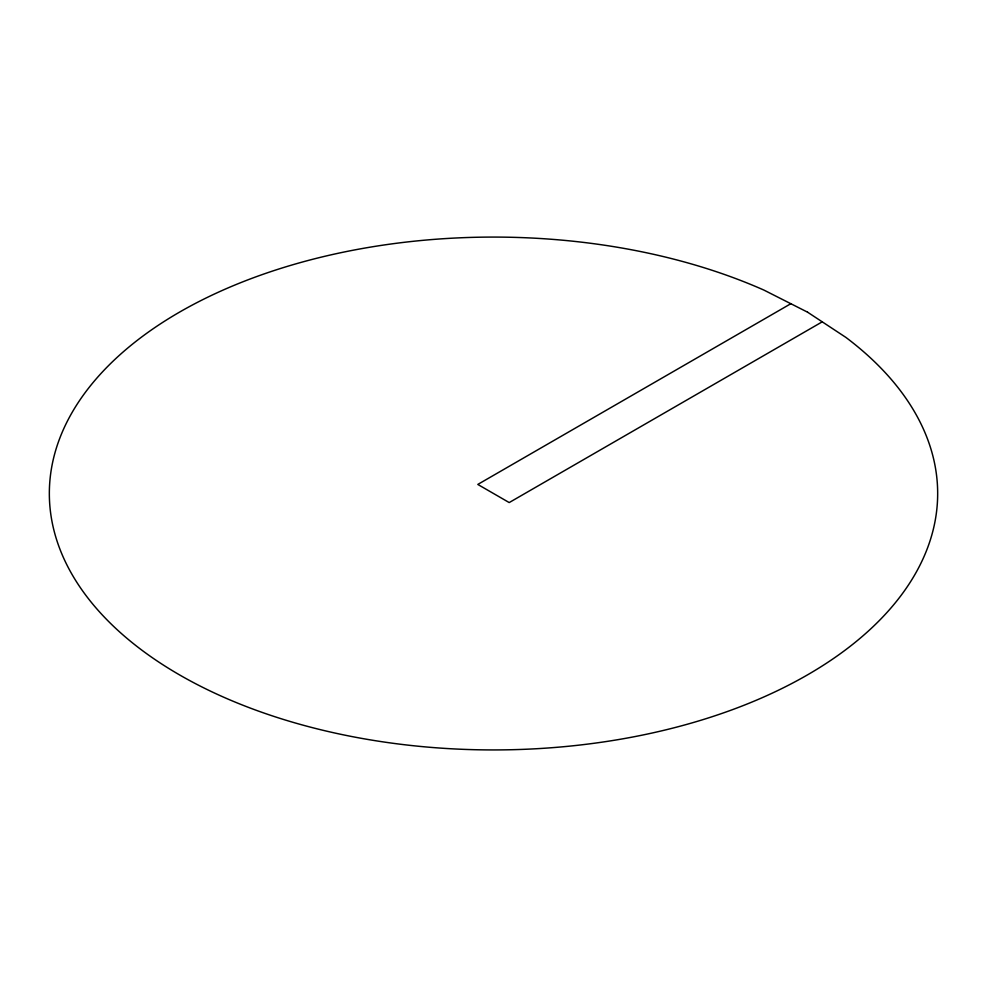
<?xml version="1.0" encoding="UTF-8"?>
<svg xmlns="http://www.w3.org/2000/svg" width="987" height="987" viewBox="0 0 987 987"><rect width="100%" height="100%" fill="white"/><g stroke="black" fill="none" stroke-linecap="round" stroke-linejoin="round"><path stroke-width="1.48" d="M790.834 303.712L477.794 484.432L509.206 502.568L822.233 321.836M807.563 312.176L763.876 290.067A444.15 256.423 0 0 0 59.874 437.994A444.15 256.423 0 0 0 589.634 743.853A444.15 256.423 0 0 0 845.871 337.394L807.563 312.176"/></g></svg>
